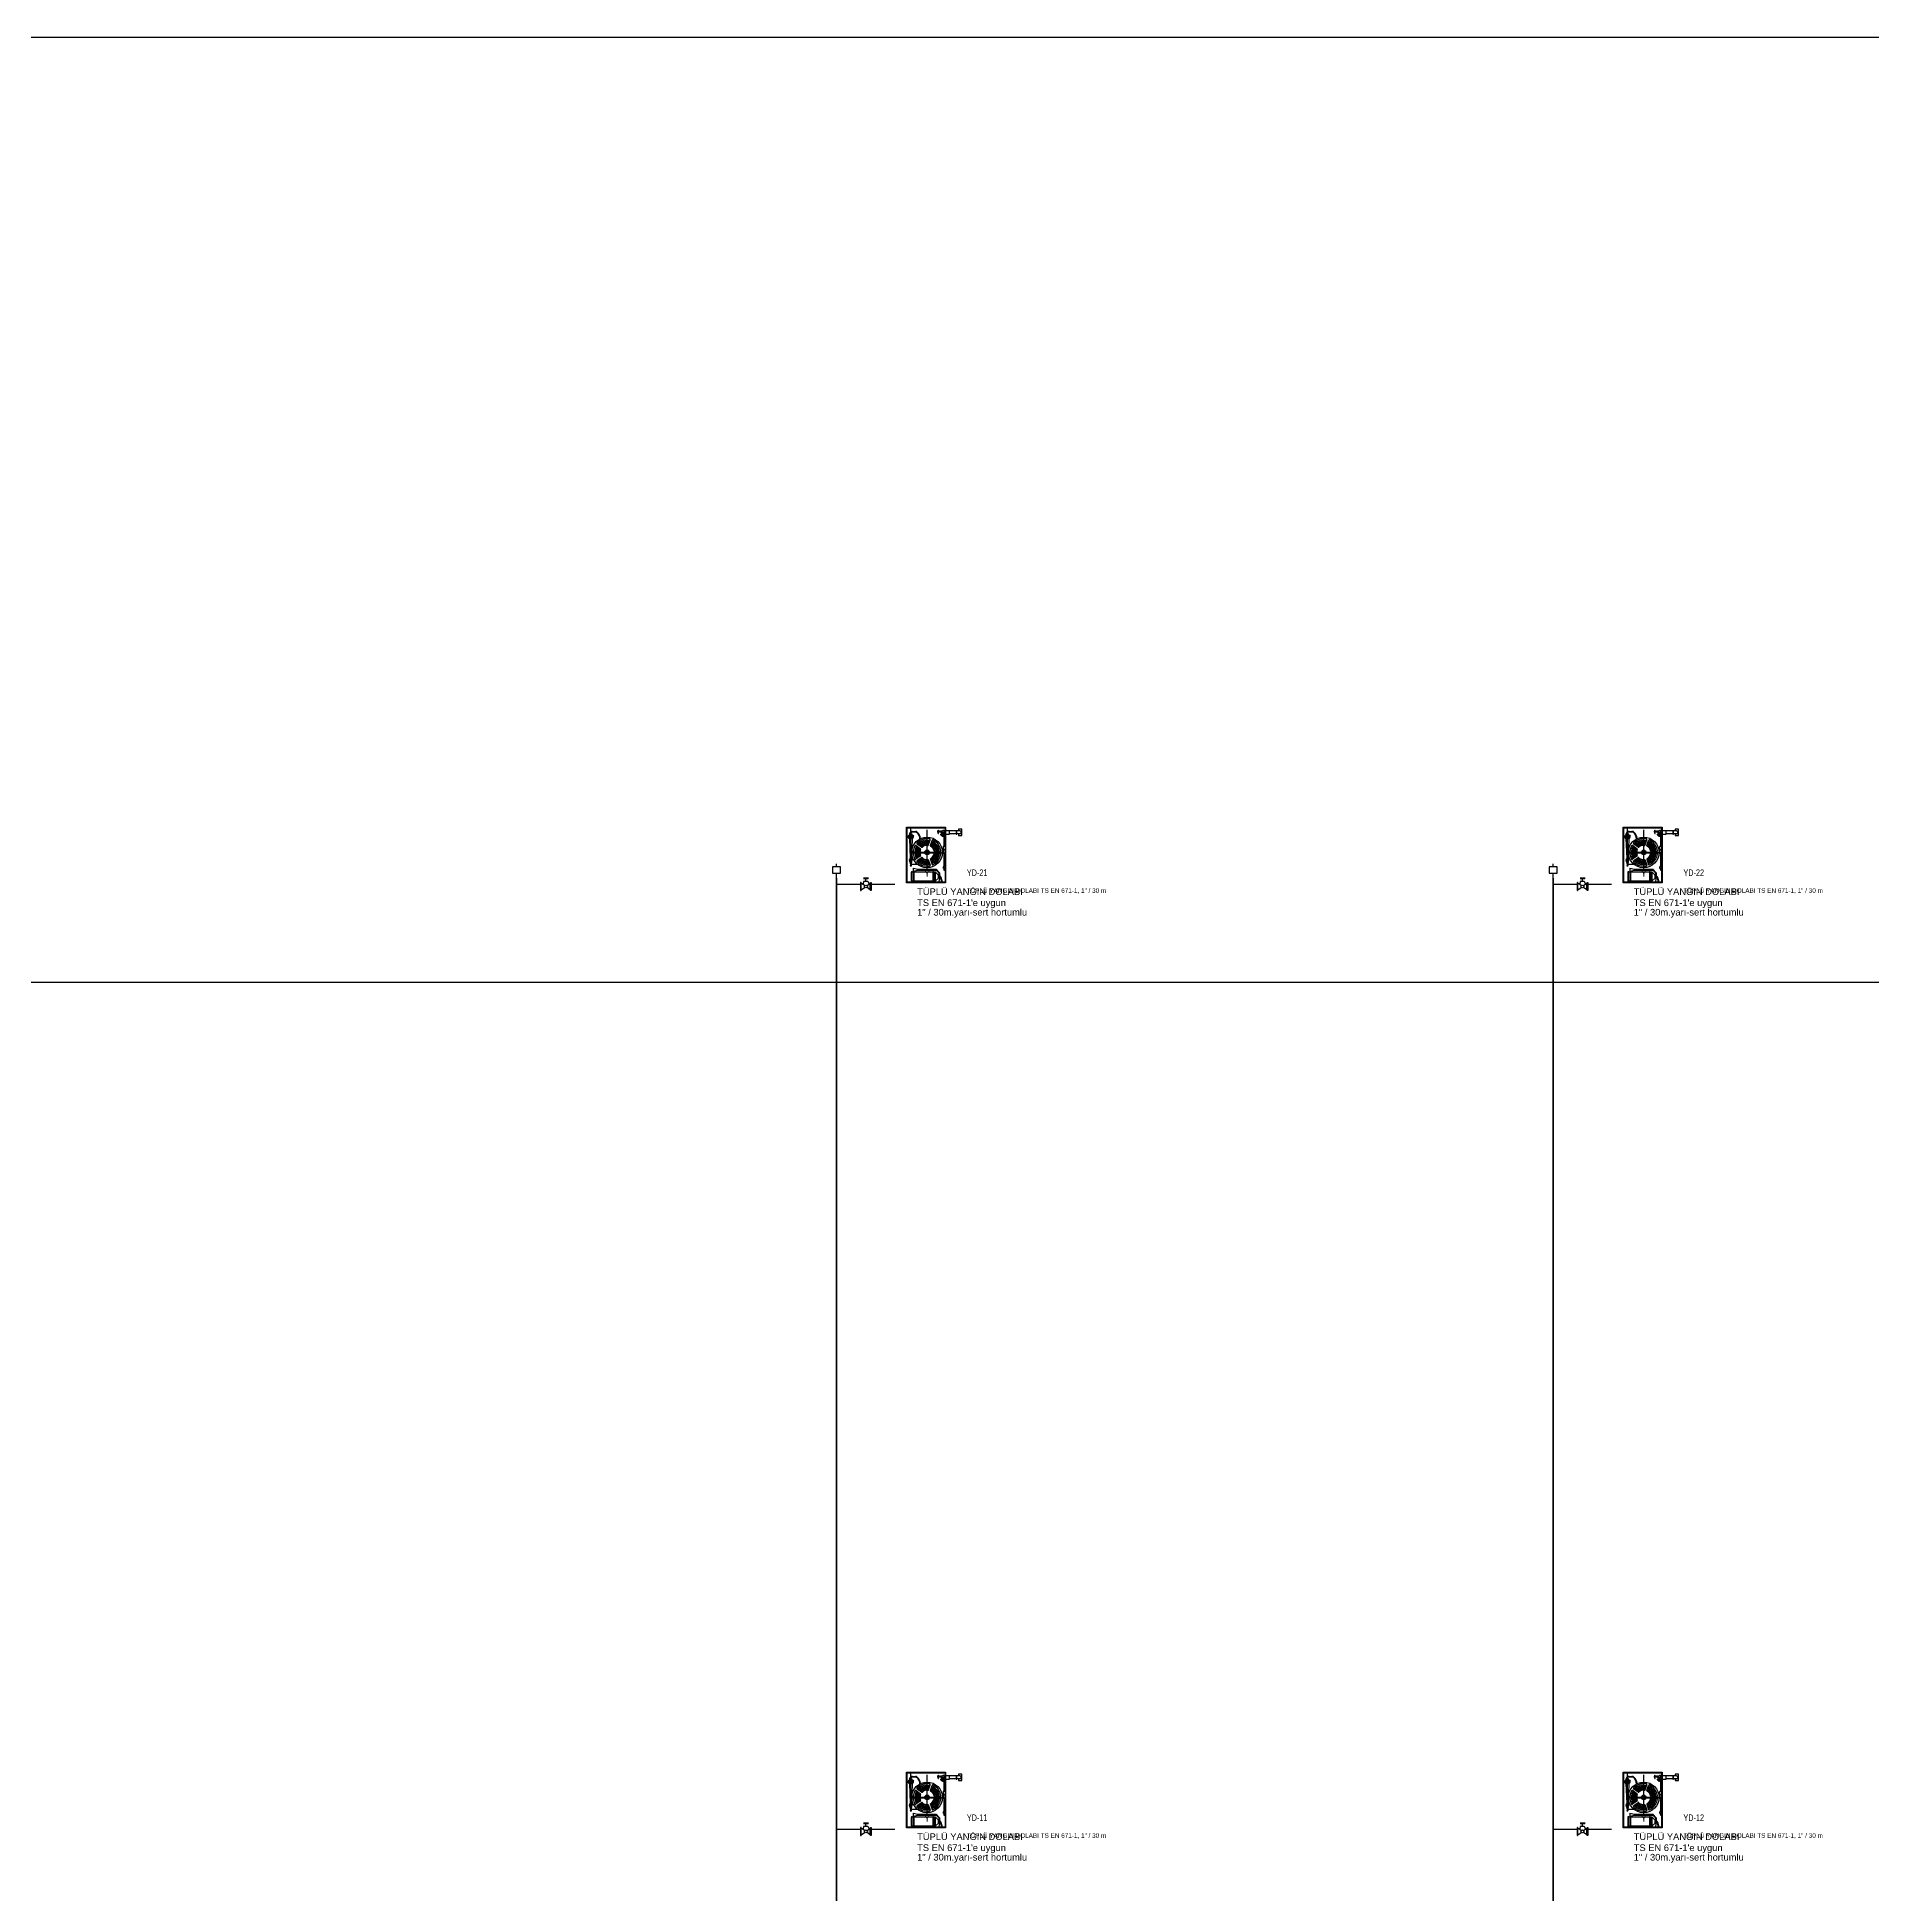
# Model space of a CAD drawing. Header units: centimetres. Extents: x 247996 to 269940, y -458027 to -450648.
# Drawn here: x 261073 to 263900, y -453950 to -451100 of the extents above; entities that cross this region are included whole.
import ezdxf
from ezdxf.enums import TextEntityAlignment as Align

# ---------------------------------------------------------------- set-up
doc = ezdxf.new("R2010")
doc.units = ezdxf.units.CM
for name, color, linetype in [('MTY-YANGIN-DOLAP', 1, 'Continuous'), ('MTY-YANGIN-DOLAP-BORU', 1, 'Continuous'), ('MTY-YANGIN-SEMA', 7, 'Continuous'), ('MTY-YANGIN-VANA', 1, 'Continuous')]:
    doc.layers.add(name, color=color, linetype=linetype)
doc.styles.add('ROTAS', font='arial.ttf')

# ---------------------------------------------------------------- blocks, each defined once
blk = doc.blocks.new('Y-PURJOR')
for p, q in [((0, 14), (0, 18)), ((0, 0), (0, 6))]:
    blk.add_line(p, q)
blk.add_lwpolyline([(-5, 6), (5, 6), (5, 14), (-5, 14)], close=True)
blk = doc.blocks.new('ASL-OSY')
for p, q in [((-4.4, -4.6), (-17.1, 4.1)), ((-17.1, -20.2), (-17.1, 4.1)), ((-6.9, 12), (-10.8, -0.2)), ((-6.9, 12), (7.1, 12)), ((4.6, -4.5), (17.1, 4.1)), ((7.1, 12), (12.1, 0.7)), ((17.1, -20.2), (17.1, 4.1)), ((-17.1, -20.2), (-4.4, -11.4)), ((17.1, -20.2), (4.6, -11.5))]:
    blk.add_line(p, q)
for points in [[(-18.2, 7), (-20, 7), (-20, -23), (-18.2, -23), (-18.2, 7)], [(0.1, 23), (9.8, 23), (-9.1, 23), (0.1, 23)], [(0.1, 12), (0.1, 23)], [(18.2, 7), (20, 7), (20, -23), (18.2, -23), (18.2, 7)]]:
    blk.add_lwpolyline(points)
blk.add_circle((0.1, -8), 5.68)
blk = doc.blocks.new('ASL-YD-KOLON')
for p, q in [((-44.8, 9.4), (-44.8, 81.5)), ((-41.8, 76.7), (-36.2, 76.7)), ((-41.7, 75.7), (-36.2, 75.7)), ((-41.7, 75.7), (-41.7, 75.7)), ((-13.7, 3.5), (-13.7, 79.7)), ((7, 75), (7, 77)), ((7.7, 77), (7, 77)), ((7.7, 75), (7, 75)), ((7.7, 72.8), (7.7, 79.2)), ((7.7, 79.2), (8.3, 79.2)), ((7.7, 75), (7.7, 77)), ((7.7, 72.8), (8.3, 72.8)), ((8.3, 72.8), (8.3, 79.2)), ((9, 77), (8.3, 77)), ((9, 75), (8.3, 75)), ((9, 75), (9, 77)), ((10.3, 76.5), (9, 76.5)), ((10.3, 75.5), (9, 75.5)), ((11, 77), (10.3, 77)), ((10.3, 75), (10.3, 77)), ((11, 75), (10.3, 75)), ((11, 75), (11, 77)), ((11.9, 76.7), (11, 76.7)), ((11.9, 75.3), (11, 75.3)), ((11.9, 75), (11.9, 77)), ((13.2, 77), (11.9, 77)), ((13.2, 75), (11.9, 75)), ((12.8, 71.6), (13.2, 72.1)), ((12.8, 71.6), (17.5, 67.7)), ((12.8, 71.6), (12.8, 71.6)), ((13.2, 77.4), (15.7, 77.4)), ((13.2, 74.6), (13.2, 77.4)), ((13.2, 74.6), (15.4, 74.6)), ((13.2, 72.1), (17.9, 68.2)), ((13.4, 72.4), (13.9, 72.9)), ((13.4, 72.4), (18.1, 68.5)), ((13.5, 71.9), (13.7, 72.2)), ((15.3, 73.3), (13.9, 72.9)), ((13.9, 72.9), (18.5, 69)), ((14.2, 74), (14.2, 78)), ((14.2, 78), (15.4, 78)), ((14.2, 74), (15.4, 74)), ((14.8, 74), (14.8, 78)), ((15.3, 73.3), (18.7, 70.5)), ((15.4, 74), (15.4, 78)), ((16, 71.1), (16.8, 72.1)), ((16.5, 70.7), (17.3, 71.7)), ((17.5, 74.9), (17.5, 71.6)), ((17.5, 74.9), (20.7, 74.9)), ((18.5, 77.7), (19.6, 77.7)), ((18.5, 77.7), (18.5, 74.9)), ((19.6, 77.7), (19.6, 74.9)), ((20.2, 77.4), (19.9, 77.4)), ((20.2, 69.9), (20.2, 79.5)), ((20.2, 79.5), (20.7, 79.5)), ((20.7, 79.5), (20.7, 69.9)), ((20.7, 74.9), (20.7, 71.6)), ((42.2, 77.4), (29.6, 77.4)), ((42.2, 72.1), (29.6, 72.1)), ((49.5, 77.4), (43.3, 77.4)), ((49.5, 72.1), (43.3, 72.1)), ((-48.6, 69.4), (-50, 67.2)), ((-50, 67.2), (-39.8, 67.2)), ((-50, 65.1), (-50, 67.2)), ((-50, 66.2), (-39.8, 66.2)), ((-50, 65.1), (-49.9, 65.1)), ((-49.9, 65.1), (-39.9, 65.1)), ((-48.1, 63), (-49.3, 64.7)), ((-48.6, 69.4), (-41.2, 69.4)), ((-48.1, 63), (-41.7, 63)), ((-47.7, 71), (-47.7, 69.4)), ((-47.7, 63), (-46.3, 24.5)), ((-45.4, 67.2), (-45.4, 69.4)), ((-45.4, 63), (-45.4, 65.1)), ((-44.8, 37.1), (17.5, 37.1)), ((-44.3, 67.2), (-44.3, 69.4)), ((-44.3, 63), (-44.3, 65.1)), ((-44.3, 36.3), (19.1, 36.3)), ((-42.1, 63), (-43.4, 24.5)), ((-42.1, 70.2), (-42.1, 69.4)), ((-41.7, 63), (-40.5, 64.7)), ((-41.2, 69.4), (-39.8, 67.2)), ((-39.9, 65.1), (-39.8, 65.1)), ((-39.8, 65.1), (-39.8, 67.2)), ((-26.7, 43.4), (-35, 49.4)), ((-24.5, 46.4), (-32.8, 52.4)), ((-11, 50.8), (-7.8, 60.6)), ((-7.4, 49.6), (-4.2, 59.4)), ((0.9, 38.1), (11.2, 38.1)), ((12.9, 69.9), (13, 71.2)), ((12.9, 69.9), (15.8, 67.5)), ((13.1, 69.5), (13.2, 69.7)), ((14.1, 68.9), (14.9, 69.8)), ((14.6, 68.4), (15.4, 69.4)), ((15.4, 67.6), (15.5, 67.7)), ((15.8, 67.5), (17, 67.8)), ((17.5, 67.7), (17.9, 68.2)), ((17.5, 67.7), (17.5, 67.7)), ((17.5, 38.4), (17.5, 47.8)), ((17.5, 38.4), (17.5, 35)), ((17.6, 68.4), (17.9, 68.7)), ((18.1, 68.5), (18.5, 69)), ((18.7, 70.5), (18.5, 69)), ((18.5, 70.1), (18.5, 49.3)), ((19.6, 70.1), (19.6, 49.3)), ((20.7, 69.9), (20.2, 69.9)), ((20.7, 47.8), (20.7, 35)), ((-47.5, 20.8), (-47.5, 21.8)), ((-47.5, 21.3), (-42.2, 21.3)), ((-47, 22.4), (-42.7, 22.4)), ((-47, 20.2), (-42.7, 20.2)), ((-46.8, 23.4), (-46.8, 24)), ((-46.8, 23.4), (-42.8, 23.4)), ((-46.8, 23.4), (-42.8, 23.4)), ((-46.8, 22.4), (-46.8, 23.4)), ((-46.8, 22.4), (-42.8, 22.4)), ((-46.8, 18.1), (-46.8, 20.2)), ((-46.8, 18.1), (-42.8, 18.1)), ((-46.8, 18.1), (-45.6, 12.7)), ((-46.3, 24.5), (-43.4, 24.5)), ((-45.6, 12.7), (-46.2, 11.4)), ((-46.2, 11.4), (-43.5, 11.4)), ((-46.2, 11.4), (-45.7, 10.6)), ((-45.7, 10.6), (-43.9, 10.6)), ((-45.6, 12.7), (-44, 12.7)), ((-44.8, 35.5), (17.5, 35.5)), ((-44, 12.7), (-42.8, 18.1)), ((-43.5, 11.4), (-44, 12.7)), ((-43.9, 14), (-32.9, 14)), ((-43.9, 10.6), (-43.5, 11.4)), ((-42.8, 23.4), (-42.8, 24)), ((-42.8, 22.4), (-42.8, 23.4)), ((-42.8, 18.1), (-42.8, 20.2)), ((-42.2, 20.8), (-42.2, 21.8)), ((-40.5, 6.1), (-40.5, 0.3)), ((-40.5, 6.1), (-31.5, 4.2)), ((-40.5, 0.3), (-31.5, 2.2)), ((-26.7, 29.1), (-35, 23.1)), ((-24.5, 26.1), (-32.8, 20.1)), ((-31.5, 4.2), (-31.5, 2.2)), ((-11.3, 22.8), (-7.8, 12)), ((-7.4, 22.9), (-4.2, 13.1)), ((0.9, 34.4), (11.2, 34.4)), ((17.5, 5.4), (17.5, 8.7)), ((17.5, 5.4), (20.7, 5.4)), ((18.5, 33.5), (18.5, 10.2)), ((18.5, 5.4), (18.5, 2.4)), ((18.5, 2.4), (19.6, 2.4)), ((19.6, 33.5), (19.6, 10.2)), ((19.6, 5.4), (19.6, 2.4)), ((20.7, 5.4), (20.7, 8.7)), ((8, -11.2), (8, -8.9)), ((8, -8.9), (10.5, -8.9)), ((10.5, -11.2), (8, -11.2)), ((10.4, -8.5), (8.8, -8.5)), ((10.5, -8.9), (10.5, -11.2))]:
    blk.add_line(p, q)
for points in [[(21.7, 84.8), (21.7, -21.9), (-52.9, -21.9), (-52.9, 84.8), (21.7, 84.8)], [(20.7, 83.7), (20.7, -20.8), (-51.9, -20.8), (-51.9, 83.7), (20.7, 83.7)], [(-41.8, 76.7), (-43.3, 76.4), (-44.6, 75.8), (-45.8, 74.9), (-46.7, 73.8), (-47.4, 72.5), (-47.7, 71)], [(-43.3, 75.3), (-43.7, 75.1), (-44.1, 74.8), (-44.3, 74.5), (-44.5, 74.1), (-44.7, 73.7), (-44.7, 73.3), (-44.6, 72.9), (-44.5, 72.5), (-44.2, 72.1), (-43.9, 71.8), (-43.6, 71.6), (-43.2, 71.4), (-42.8, 71.3)], [(-41.7, 75.7), (-42.1, 75.6), (-42.6, 75.5), (-42.9, 75.4), (-43.3, 75.3)], [(-42.1, 70.2), (-42.1, 70.5), (-42.2, 70.7), (-42.4, 71), (-42.5, 71.2), (-42.8, 71.3)], [(-32.5, 75.1), (-33.3, 75.7), (-34.2, 76.2), (-35.2, 76.6), (-36.2, 76.7)], [(-33.3, 74.3), (-33.9, 74.8), (-34.6, 75.2), (-35.4, 75.5), (-36.2, 75.7)], [(-27.5, 62.2), (-27.9, 65.6), (-29.1, 68.9), (-30.9, 71.8), (-33.3, 74.3)], [(-26.5, 62.7), (-27, 66.2), (-28.2, 69.6), (-30.1, 72.5), (-32.5, 75.1)], [(13, 71.2), (13, 71.3), (13, 71.4), (12.9, 71.5), (12.8, 71.6)], [(15.8, 72.9), (16, 73), (16.1, 73.2), (16.1, 73.4), (16.1, 73.7), (16.1, 73.9), (16.1, 74.1), (15.9, 74.3), (15.8, 74.4), (15.6, 74.5), (15.4, 74.6)], [(19.9, 77.4), (19.5, 77.7), (19.1, 78.1), (18.6, 78.3), (18.1, 78.4), (17.5, 78.4), (17, 78.3), (16.5, 78.1), (16.1, 77.7), (15.7, 77.4)], [(18.7, 73.5), (18.5, 73.8), (18.2, 74.1), (17.9, 74.2), (17.5, 74.3), (17.2, 74.4), (16.8, 74.3)], [(17.5, 71.6), (17.5, 71.3), (17.6, 71), (17.8, 70.7), (18, 70.4), (18.3, 70.2), (18.6, 70.1), (18.9, 70), (19.2, 70), (19.6, 70.1), (19.9, 70.2), (20.1, 70.4), (20.4, 70.7), (20.5, 71), (20.6, 71.3), (20.7, 71.6)], [(20.2, 74.3), (19.5, 73.6), (18.9, 72.8), (18.5, 71.9), (18.2, 70.9)], [(21.7, 77.8), (21.7, 71.6), (29.6, 71.6), (29.6, 77.8), (21.7, 77.8)], [(42.2, 77.9), (42.2, 71.6), (43.3, 71.6), (43.3, 77.9), (42.2, 77.9)], [(46.5, 72.1), (46.5, 68.8), (52.9, 68.8), (52.9, 80.7), (46.5, 80.7)], [(46.5, 80.7), (46.5, 77.4)], [(49.5, 72.1), (50, 72.2), (50.5, 72.5), (50.9, 72.8), (51.3, 73.2), (51.5, 73.7), (51.7, 74.2), (51.8, 74.8), (51.7, 75.3), (51.5, 75.8), (51.3, 76.3), (50.9, 76.7), (50.5, 77.1), (50, 77.3), (49.5, 77.4)], [(-49.3, 64.7), (-49.4, 64.9), (-49.6, 65), (-49.8, 65.1), (-49.9, 65.1)], [(-39.9, 65.1), (-40.1, 65.1), (-40.2, 65), (-40.4, 64.9), (-40.5, 64.7)], [(-36.9, 49), (-39, 44.1), (-40.1, 38.9), (-40.1, 33.6), (-39, 28.4), (-36.9, 23.5)], [(-34, 48.7), (-36.2, 44), (-37.4, 38.9), (-37.4, 33.6), (-36.2, 28.5), (-34, 23.8)], [(-35, 49.4), (-35.2, 49.5), (-35.5, 49.6), (-35.8, 49.7), (-36.1, 49.6), (-36.3, 49.5), (-36.6, 49.4), (-36.8, 49.2), (-36.9, 49)], [(-32.3, 47.4), (-34.3, 43.2), (-35.3, 38.6), (-35.3, 33.9), (-34.3, 29.3), (-32.3, 25.1)], [(-33, 54.4), (-33.2, 54.2), (-33.3, 53.9), (-33.3, 53.7), (-33.3, 53.4), (-33.3, 53.1), (-33.2, 52.8), (-33, 52.6), (-32.8, 52.4)], [(-30.6, 46.2), (-32.3, 42.4), (-33.2, 38.3), (-33.2, 34.2), (-32.3, 30.1), (-30.6, 26.3)], [(-8.8, 62.3), (-14.1, 62.7), (-19.3, 62.1), (-24.4, 60.5), (-29, 57.9), (-33, 54.4)], [(-30.9, 52.7), (-31.2, 52.5), (-31.4, 52.2), (-31.6, 52), (-31.8, 51.7)], [(-28.8, 44.9), (-30.3, 41.6), (-31, 38.1), (-31, 34.4), (-30.3, 30.9), (-28.8, 27.6)], [(-30.9, 52.7), (-30, 54), (-29.2, 55.5), (-28.6, 57), (-28.1, 58.5)], [(-30.1, 52), (-29, 53.7), (-28, 55.4), (-27.3, 57.3), (-26.8, 59.3)], [(-8.8, 57.4), (-13.5, 57.9), (-18.1, 57.5), (-22.6, 56), (-26.7, 53.6), (-30.1, 50.5)], [(-27.1, 43.7), (-28.3, 40.8), (-28.9, 37.8), (-28.9, 34.7), (-28.3, 31.7), (-27.1, 28.9)], [(-9.5, 55.3), (-13.6, 55.8), (-17.7, 55.4), (-21.7, 54.1), (-25.3, 52), (-28.4, 49.2)], [(-8.2, 59.4), (-13.4, 60.1), (-18.6, 59.6), (-23.6, 57.9), (-28.1, 55.2)], [(-26.2, 41.8), (-27.1, 39.1), (-27.4, 36.3), (-27.1, 33.4), (-26.2, 30.8)], [(-26.2, 41.8), (-26.2, 42), (-26.1, 42.3), (-26.2, 42.6), (-26.3, 42.9), (-26.5, 43.2), (-26.7, 43.4)], [(-10.1, 53.3), (-13.7, 53.7), (-17.4, 53.3), (-20.8, 52.2), (-23.9, 50.4), (-26.6, 47.9)], [(-10.8, 51.3), (-13.9, 51.5), (-17, 51.2), (-19.9, 50.2), (-22.6, 48.7), (-24.9, 46.7)], [(-24.5, 46.4), (-24.2, 46.2), (-23.9, 46.2), (-23.6, 46.1), (-23.3, 46.2), (-23.1, 46.3), (-22.8, 46.5)], [(-12.4, 49.9), (-15.2, 49.9), (-17.9, 49.3), (-20.5, 48.1), (-22.8, 46.5)], [(-12.4, 49.9), (-12.1, 49.9), (-11.8, 49.9), (-11.5, 50.1), (-11.3, 50.3), (-11.1, 50.5), (-11, 50.8)], [(-7.8, 60.6), (-7.7, 60.8), (-7.7, 61.1), (-7.8, 61.4), (-7.9, 61.6), (-8.1, 61.9), (-8.3, 62.1), (-8.5, 62.2), (-8.8, 62.3)], [(-7.4, 49.6), (-7.5, 49.3), (-7.5, 49), (-7.4, 48.7), (-7.3, 48.5), (-7.1, 48.2), (-6.8, 48.1)], [(1.4, 38.1), (0.8, 41.1), (-0.5, 43.9), (-2.3, 46.4), (-4.6, 48.5), (-7.3, 50.1)], [(-0.4, 39.2), (-1.2, 41.9), (-2.7, 44.3), (-4.5, 46.4), (-6.8, 48.1)], [(3.6, 38.1), (2.8, 41.7), (1.4, 45), (-0.8, 47.9), (-3.5, 50.3), (-6.6, 52.1)], [(5.7, 38.1), (4.9, 42.2), (3.2, 46), (0.8, 49.4), (-2.3, 52.1), (-5.9, 54.2)], [(7.9, 38.1), (7, 42.7), (5.1, 47), (2.3, 50.8), (-1.2, 53.9), (-5.3, 56.2)], [(10, 38.1), (9, 43.3), (7, 48.1), (3.9, 52.3), (0, 55.7), (-4.6, 58.3)], [(-2.4, 60.2), (-2.7, 60.3), (-2.9, 60.3), (-3.2, 60.3), (-3.5, 60.2), (-3.7, 60.1), (-4, 59.9), (-4.1, 59.7), (-4.2, 59.4)], [(12.5, 39.6), (11.3, 44.8), (9.1, 49.6), (6, 53.9), (2.1, 57.5), (-2.4, 60.2)], [(-0.4, 39.2), (-0.3, 38.9), (-0.1, 38.6), (0.1, 38.4), (0.4, 38.3), (0.6, 38.2), (0.9, 38.1)], [(11.2, 38.1), (11.5, 38.2), (11.8, 38.2), (12, 38.4), (12.2, 38.6), (12.4, 38.8), (12.5, 39.1), (12.5, 39.3), (12.5, 39.6)], [(17.5, 67.7), (17.4, 67.8), (17.3, 67.8), (17.2, 67.8), (17, 67.8)], [(20.7, 47.8), (20.6, 48.2), (20.5, 48.5), (20.4, 48.8), (20.1, 49), (19.9, 49.2), (19.6, 49.4), (19.2, 49.4), (18.9, 49.4), (18.6, 49.4), (18.3, 49.2), (18, 49), (17.8, 48.8), (17.6, 48.5), (17.5, 48.2), (17.5, 47.8)], [(-47, 22.4), (-47.1, 22.4), (-47.2, 22.3), (-47.3, 22.3), (-47.4, 22.2), (-47.4, 22.1), (-47.5, 22), (-47.5, 21.8)], [(-47.5, 20.8), (-47.5, 20.7), (-47.4, 20.5), (-47.4, 20.4), (-47.3, 20.4), (-47.2, 20.3), (-47.1, 20.3), (-47, 20.2)], [(-46.3, 24.5), (-46.4, 24.5), (-46.5, 24.5), (-46.6, 24.4), (-46.7, 24.3), (-46.8, 24.2), (-46.8, 24.1), (-46.8, 24)], [(-42.8, 24), (-42.8, 24.1), (-42.9, 24.2), (-42.9, 24.3), (-43, 24.4), (-43.1, 24.5), (-43.2, 24.5), (-43.4, 24.5)], [(-42.2, 21.8), (-42.2, 22), (-42.2, 22.1), (-42.3, 22.2), (-42.4, 22.3), (-42.5, 22.3), (-42.6, 22.4), (-42.7, 22.4)], [(-42.7, 20.2), (-42.6, 20.3), (-42.5, 20.3), (-42.4, 20.4), (-42.3, 20.4), (-42.2, 20.5), (-42.2, 20.7), (-42.2, 20.8)], [(-36.9, 23.5), (-36.8, 23.3), (-36.6, 23.1), (-36.3, 23), (-36.1, 22.9), (-35.8, 22.9), (-35.5, 22.9), (-35.2, 23), (-35, 23.1)], [(-32.8, 20.1), (-33, 19.9), (-33.2, 19.7), (-33.3, 19.4), (-33.3, 19.1), (-33.3, 18.8), (-33.3, 18.6), (-33.2, 18.3), (-33, 18.1)], [(-33, 18.1), (-29, 14.6), (-24.4, 12), (-19.3, 10.4), (-14.1, 9.8), (-8.8, 10.2)], [(-31.8, 20.8), (-28, 17.2), (-23.5, 14.6), (-18.5, 12.9), (-13.3, 12.4), (-8.2, 13.1)], [(-30.9, 4.4), (-30.9, 2.1), (-31.5, 2.1), (-31.5, 4.4), (-30.9, 4.4)], [(-30.9, 4), (3.7, 4), (10.4, -2.7), (10.4, -8.9)], [(-30.9, 2.4), (3.7, 2.4), (8.8, -2.7), (8.8, -8.9)], [(-30.1, 22), (-26.7, 18.9), (-22.6, 16.5), (-18.1, 15), (-13.5, 14.6), (-8.8, 15.1)], [(-28.4, 23.3), (-25.3, 20.5), (-21.7, 18.4), (-17.7, 17.1), (-13.6, 16.7), (-9.5, 17.2)], [(-26.7, 29.1), (-26.5, 29.3), (-26.3, 29.6), (-26.2, 29.9), (-26.1, 30.2), (-26.2, 30.5), (-26.2, 30.8)], [(-26.6, 24.6), (-23.9, 22.2), (-20.8, 20.3), (-17.4, 19.2), (-13.7, 18.8), (-10.1, 19.2)], [(-24.9, 25.8), (-22.6, 23.8), (-19.9, 22.3), (-17, 21.3), (-13.9, 21), (-10.8, 21.3)], [(-22.8, 26), (-23.1, 26.2), (-23.3, 26.3), (-23.6, 26.4), (-23.9, 26.4), (-24.2, 26.3), (-24.5, 26.1)], [(-22.8, 26), (-20.3, 24.3), (-17.4, 23.1), (-14.4, 22.6), (-11.3, 22.8)], [(-8.8, 10.2), (-8.5, 10.3), (-8.3, 10.5), (-8.1, 10.6), (-7.9, 10.9), (-7.8, 11.1), (-7.7, 11.4), (-7.7, 11.7), (-7.8, 12)], [(-6.8, 24.4), (-7.1, 24.3), (-7.3, 24), (-7.4, 23.8), (-7.5, 23.5), (-7.5, 23.2), (-7.4, 22.9)], [(-7.3, 22.4), (-4.6, 24), (-2.3, 26.1), (-0.5, 28.6), (0.8, 31.4), (1.4, 34.4)], [(-6.8, 24.4), (-4.5, 26.1), (-2.7, 28.2), (-1.2, 30.7), (-0.4, 33.3)], [(-6.6, 20.4), (-3.5, 22.2), (-0.8, 24.6), (1.4, 27.5), (2.8, 30.8), (3.6, 34.4)], [(-5.9, 18.3), (-2.3, 20.4), (0.8, 23.1), (3.2, 26.5), (4.9, 30.3), (5.7, 34.4)], [(-5.3, 16.3), (-1.2, 18.6), (2.3, 21.7), (5.1, 25.5), (7, 29.8), (7.9, 34.4)], [(-4.6, 14.3), (0, 16.8), (3.9, 20.2), (7, 24.5), (9, 29.3), (10, 34.4)], [(-4.2, 13.1), (-4.1, 12.9), (-4, 12.6), (-3.7, 12.4), (-3.5, 12.3), (-3.2, 12.2), (-2.9, 12.2), (-2.7, 12.2), (-2.4, 12.3)], [(-2.4, 12.3), (2.1, 15), (6, 18.6), (9.1, 22.9), (11.3, 27.7), (12.5, 32.9)], [(0.9, 34.4), (0.6, 34.4), (0.4, 34.3), (0.1, 34.1), (-0.1, 33.9), (-0.3, 33.6), (-0.4, 33.3)], [(12.5, 32.9), (12.5, 33.2), (12.5, 33.4), (12.4, 33.7), (12.2, 33.9), (12, 34.1), (11.8, 34.3), (11.5, 34.4), (11.2, 34.4)], [(17.5, 35), (17.5, 34.7), (17.6, 34.4), (17.8, 34.1), (18, 33.8), (18.3, 33.6), (18.6, 33.5), (18.9, 33.4), (19.2, 33.4), (19.6, 33.5), (19.9, 33.6), (20.1, 33.8), (20.4, 34.1), (20.5, 34.4), (20.6, 34.7), (20.7, 35)], [(20.7, 8.7), (20.6, 9.1), (20.5, 9.4), (20.4, 9.7), (20.1, 9.9), (19.9, 10.1), (19.6, 10.3), (19.2, 10.3), (18.9, 10.3), (18.6, 10.3), (18.3, 10.1), (18, 9.9), (17.8, 9.7), (17.6, 9.4), (17.5, 9.1), (17.5, 8.7)], [(-43.9, -1.4), (-44.3, -1.4), (-44.3, -18.5), (-43.9, -18.5)], [(-42.1, -1.2), (-43.9, -1.2), (-43.9, -18.8), (-42.1, -18.8), (-42.1, -1.2)], [(-42.1, -18.3), (2.6, -18.3), (8, -12.9), (8, -7.2), (2.6, -1.8), (-42.1, -1.8)], [(-39.5, -1.2), (-39.5, -19), (-39.4, -19.1), (-38.5, -19.1), (-38.3, -19), (-38.3, -1.2), (-38.5, -1), (-39.4, -1), (-39.5, -1.2)], [(-2.8, -1.2), (-2.8, -19), (-2.7, -19.1), (-1.7, -19.1), (-1.6, -19), (-1.6, -1.2), (-1.7, -1), (-2.7, -1), (-2.8, -1.2)], [(1.6, -1.2), (1.6, -19), (1.4, -19.1), (0.5, -19.1), (0.4, -19), (0.4, -1.2), (0.5, -1), (1.4, -1), (1.6, -1.2)], [(8, -7.8), (8.8, -7.8), (8.8, -8.9)], [(8, -12.3), (8.8, -12.3), (8.8, -11.2)], [(10.5, -11.2), (9.1, -19.3), (9.2, -19.5), (9.5, -19.5), (9.7, -19.4), (11.1, -11.6)], [(9.6, -9.5), (9.2, -10.1), (9.2, -10.8)], [(10.5, -8.9), (11.4, -8.9), (12.9, -11), (14.9, -17.3), (14.9, -19.5), (14.7, -19.6), (14.3, -19.6), (14.2, -19.5), (14.2, -17.4), (12.8, -12.8)], [(12.8, -12.8), (10.5, -11.2)]]:
    blk.add_lwpolyline(points)
for centre, radius in [((18.3, 71.7), 0.438), ((19.8, 71.7), 0.438), ((-13.7, 36.3), 29.4), ((-13.7, 36.3), 4.61), ((-13.7, 36.3), 2.48), ((18.3, 47.7), 0.438), ((19, 41.4), 0.932), ((19.8, 47.7), 0.438), ((18.3, 35.1), 0.438), ((18.3, 8.6), 0.438), ((19.8, 35.1), 0.438), ((19.8, 8.6), 0.438), ((9.2, -10.1), 0.723)]:
    blk.add_circle(centre, radius)
at = {"style": 'ROTAS'}
for s, height, p in [('Y', 13.4, (-19.9, -10.1)), ('TÜPLÜ YANGIN DOLABI', 12.8, (-32.8, -45.3)), ("TS EN 671-1'e uygun", 12.8, (-32.8, -66.6)), ('1" / 30m.yarı-sert hortumlu', 12.8, (-32.8, -84.8))]:
    blk.add_text(s, height=height, dxfattribs=at).set_placement(p)

msp = doc.modelspace()

# ---------------------------------------------------------------- linework, layer by layer
at = {"layer": 'MTY-YANGIN-DOLAP-BORU'}
for points, const_width in [([(262300, -456830), (262300, -452390)], 3), ([(263400, -456830), (263400, -452390)], 2.5), ([(262300, -452400), (262390, -452400)], 2), ([(263400, -452400), (263490, -452400)], 2), ([(262300, -453850), (262390, -453850)], 2), ([(263400, -453850), (263490, -453850)], 2)]:
    msp.add_lwpolyline(points, dxfattribs=dict(at, const_width=const_width))
at = {"layer": 'MTY-YANGIN-SEMA'}
for points in [[(256800, -451100), (263900, -451100)], [(256800, -452550), (263900, -452550)]]:
    msp.add_lwpolyline(points, dxfattribs=at)

# ---------------------------------------------------------------- block references
at = {"layer": 'MTY-YANGIN-DOLAP', "xscale": 0.8, "yscale": 0.8}
for p in [(262450, -452380), (263550, -452380), (262450, -453830), (263550, -453830)]:
    msp.add_blockref('ASL-YD-KOLON', p, dxfattribs=at)
at = {"layer": 'MTY-YANGIN-VANA', "xscale": 1.2, "yscale": 1.2}
for p in [(262300, -452390), (263400, -452390)]:
    msp.add_blockref('Y-PURJOR', p, dxfattribs=at)

# ---------------------------------------------------------------- texts
at = {"layer": 'MTY-YANGIN-DOLAP', "style": 'ROTAS', "width": 0.8}
for s, p in [('YD-21', (262500, -452390)), ('YD-22', (263600, -452390)), ('YD-11', (262500, -453840)), ('YD-12', (263600, -453840))]:
    msp.add_text(s, height=10, dxfattribs=at).set_placement(p, align=Align.BOTTOM_LEFT)
for p in [(262500, -452406), (263600, -452406), (262500, -453856), (263600, -453856)]:
    msp.add_text('TÜPLÜ YANGIN DOLABI TS EN 671-1, 1" / 30 m', height=7, dxfattribs=at).set_placement(p, align=Align.TOP_LEFT)

# ---------------------------------------------------------------- next in the draw order: wipeouts: each hides what was drawn before it
for points in [[(262354, -452400), (262353.3, -452396.6), (262351.4, -452393.6), (262348.4, -452391.7), (262345, -452391), (262341.6, -452391.7), (262338.6, -452393.6), (262336.7, -452396.6), (262336, -452400), (262336.7, -452403.4), (262338.6, -452406.4), (262341.6, -452408.3), (262345, -452409), (262348.4, -452408.3), (262351.4, -452406.4), (262353.3, -452403.4)], [(263454, -452400), (263453.3, -452396.6), (263451.4, -452393.6), (263448.4, -452391.7), (263445, -452391), (263441.6, -452391.7), (263438.6, -452393.6), (263436.7, -452396.6), (263436, -452400), (263436.7, -452403.4), (263438.6, -452406.4), (263441.6, -452408.3), (263445, -452409), (263448.4, -452408.3), (263451.4, -452406.4), (263453.3, -452403.4)], [(262354, -453850), (262353.3, -453846.6), (262351.4, -453843.6), (262348.4, -453841.7), (262345, -453841), (262341.6, -453841.7), (262338.6, -453843.6), (262336.7, -453846.6), (262336, -453850), (262336.7, -453853.4), (262338.6, -453856.4), (262341.6, -453858.3), (262345, -453859), (262348.4, -453858.3), (262351.4, -453856.4), (262353.3, -453853.4)], [(263454, -453850), (263453.3, -453846.6), (263451.4, -453843.6), (263448.4, -453841.7), (263445, -453841), (263441.6, -453841.7), (263438.6, -453843.6), (263436.7, -453846.6), (263436, -453850), (263436.7, -453853.4), (263438.6, -453856.4), (263441.6, -453858.3), (263445, -453859), (263448.4, -453858.3), (263451.4, -453856.4), (263453.3, -453853.4)]]:
    msp.add_wipeout(points)

# ---------------------------------------------------------------- next in the draw order: block references
at = {"layer": 'MTY-YANGIN-VANA', "xscale": 0.405, "yscale": 0.405}
for p in [(262345, -452400), (263445, -452400), (262345, -453850), (263445, -453850)]:
    msp.add_blockref('ASL-OSY', p, dxfattribs=at)

doc.saveas('drawing.dxf')
